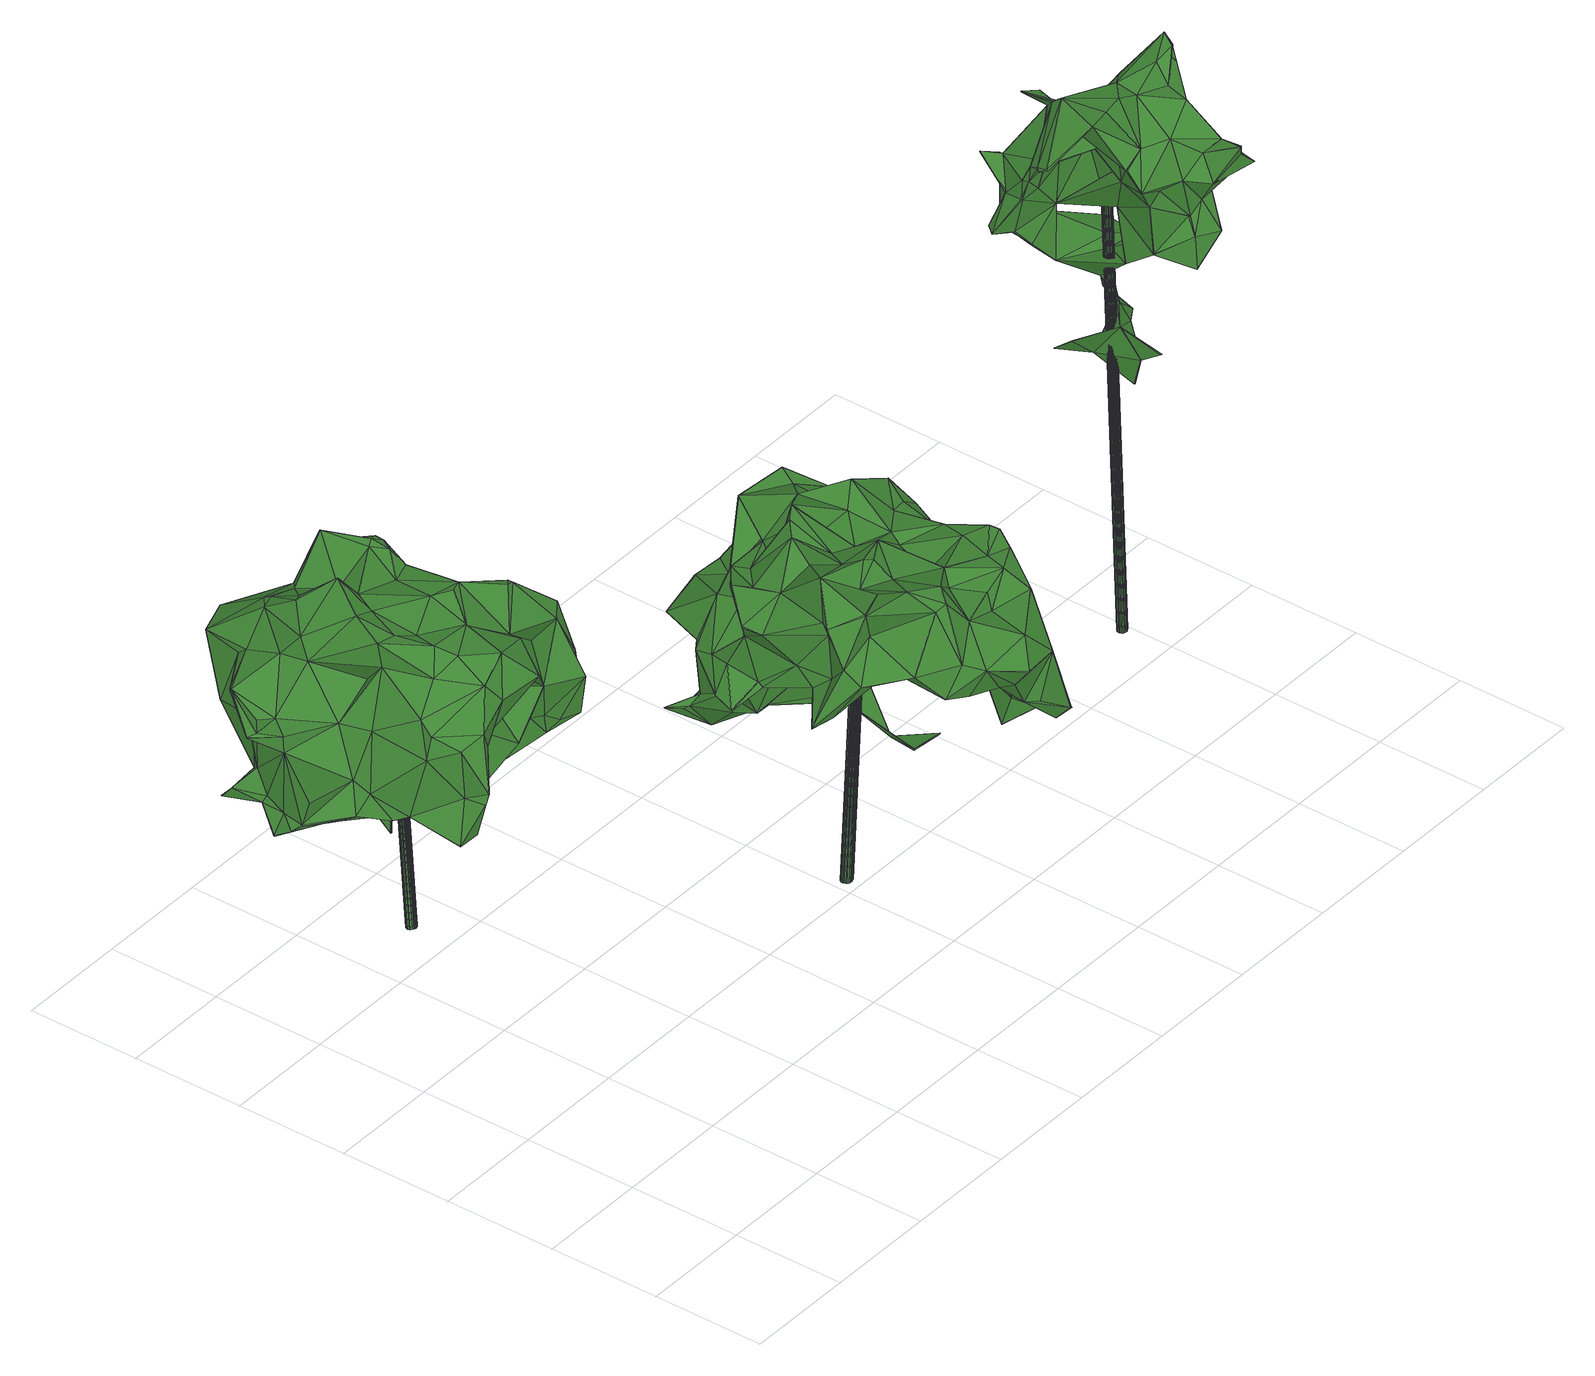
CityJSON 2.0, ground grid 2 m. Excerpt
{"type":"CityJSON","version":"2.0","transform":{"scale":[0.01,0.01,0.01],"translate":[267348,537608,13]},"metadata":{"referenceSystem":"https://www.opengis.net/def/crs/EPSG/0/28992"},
"CityObjects":{
"tree1":{"type":"SolitaryVegetationObject","attributes":{"gtid":476,"crown_width_m":5.31,"crown_median_z":17.31,"crown_r50_m":0.257,"crown_porosity":0.915,"trunk_H_m":4.28,"trunk_DBH_m":0.174,"trunk_radius_m":0.0868,"trunk_base_height_m":13.03,"original_gtid":"540"},"geometry":[{"type":"Solid","lod":"3","boundaries":[[[[0,1,2]],[[3,4,5]],[[6,7,8]],[[9,10,11]],[[12,13,14]],[[15,16,17]],[[18,19,20]],[[21,16,22]],[[23,24,25]],[[26,27,28]],[[29,30,31]],[[32,33,34]],[[5,35,3]],[[36,37,38]],[[17,16,21]],[[39,40,11]],[[39,41,42]],[[43,26,44]],[[45,46,47]],[[48,49,50]],[[8,51,40]],[[21,52,17]],[[53,54,55]],[[56,57,58]],[[59,60,61]],[[59,62,60]],[[63,64,65]],[[66,67,68]],[[1,69,70]],[[1,70,71]],[[72,65,73]],[[38,74,36]],[[75,76,23]],[[77,78,79]],[[80,57,81]],[[82,83,84]],[[85,24,86]],[[85,86,87]],[[12,88,89]],[[90,91,92]],[[93,3,94]],[[95,61,60]],[[96,97,98]],[[33,99,100]],[[101,102,103]],[[104,105,106]],[[104,106,107]],[[108,59,109]],[[4,93,29]],[[4,3,93]],[[29,31,4]],[[107,110,111]],[[107,77,110]],[[111,112,113]],[[67,66,6]],[[87,15,17]],[[114,18,115]],[[116,67,6]],[[117,118,112]],[[107,106,77]],[[119,115,120]],[[121,52,21]],[[14,52,121]],[[43,39,42]],[[71,70,69]],[[112,118,122]],[[123,37,124]],[[123,124,125]],[[11,40,9]],[[126,127,128]],[[81,56,129]],[[81,57,56]],[[129,56,130]],[[131,130,56]],[[12,132,13]],[[62,74,133]],[[38,133,74]],[[39,11,41]],[[19,114,20]],[[134,99,135]],[[136,137,138]],[[139,1,71]],[[140,141,142]],[[103,143,101]],[[135,144,23]],[[145,146,75]],[[80,147,57]],[[148,149,150]],[[89,104,151]],[[50,49,143]],[[101,143,49]],[[7,6,66]],[[68,138,137]],[[17,152,87]],[[96,54,153]],[[23,144,24]],[[154,151,113]],[[68,155,156]],[[67,155,68]],[[157,46,158]],[[74,159,94]],[[160,161,147]],[[26,43,27]],[[162,56,58]],[[162,131,56]],[[163,164,165]],[[164,163,44]],[[125,166,167]],[[131,9,130]],[[96,98,158]],[[90,92,168]],[[150,169,170]],[[150,170,148]],[[6,8,116]],[[171,131,162]],[[107,111,113]],[[27,43,42]],[[116,40,39]],[[111,58,117]],[[119,141,172]],[[140,172,141]],[[173,48,50]],[[84,83,174]],[[88,142,141]],[[89,88,104]],[[175,176,177]],[[178,98,97]],[[179,98,178]],[[41,27,42]],[[180,181,143]],[[106,182,120]],[[111,117,112]],[[104,141,105]],[[183,87,184]],[[87,183,161]],[[41,10,185]],[[11,10,41]],[[147,183,57]],[[135,146,145]],[[156,30,186]],[[187,186,30]],[[188,18,20]],[[189,140,142]],[[173,190,48]],[[66,191,7]],[[29,25,187]],[[158,98,192]],[[193,85,87]],[[187,30,29]],[[86,16,15]],[[79,194,28]],[[195,170,84]],[[58,196,162]],[[37,133,38]],[[123,133,37]],[[124,5,166]],[[40,116,8]],[[167,166,90]],[[50,143,173]],[[109,114,115]],[[110,58,111]],[[147,80,160]],[[128,143,103]],[[197,189,142]],[[52,122,17]],[[59,198,190]],[[184,152,58]],[[145,199,134]],[[48,55,46]],[[118,117,152]],[[156,138,68]],[[186,138,156]],[[32,135,99]],[[135,76,146]],[[161,183,147]],[[181,20,200]],[[29,93,201]],[[54,202,47]],[[53,167,54]],[[36,74,94]],[[187,203,186]],[[134,100,99]],[[204,69,0]],[[104,88,141]],[[188,120,115]],[[205,128,127]],[[185,10,9]],[[160,191,206]],[[66,206,191]],[[26,157,207]],[[92,204,168]],[[143,181,173]],[[200,173,181]],[[194,128,28]],[[126,128,194]],[[113,112,154]],[[162,208,171]],[[73,208,162]],[[32,99,33]],[[86,144,135]],[[191,51,7]],[[134,135,145]],[[209,197,210]],[[210,100,209]],[[211,61,95]],[[192,157,158]],[[176,174,83]],[[175,177,212]],[[36,35,37]],[[120,188,181]],[[125,53,211]],[[66,137,206]],[[68,137,66]],[[213,192,214]],[[96,153,97]],[[183,58,57]],[[183,184,58]],[[25,201,23]],[[29,201,25]],[[195,215,170]],[[151,104,113]],[[113,104,107]],[[54,167,216]],[[94,159,93]],[[93,159,201]],[[200,20,114]],[[122,118,17]],[[134,209,100]],[[217,218,219]],[[155,220,156]],[[119,120,221]],[[120,182,221]],[[87,86,15]],[[192,98,214]],[[55,211,53]],[[72,63,65]],[[31,91,5]],[[31,5,4]],[[141,119,105]],[[222,60,62]],[[176,215,195]],[[129,80,81]],[[94,35,36]],[[129,223,80]],[[160,80,223]],[[129,130,223]],[[26,214,164]],[[26,164,44]],[[213,214,207]],[[37,35,124]],[[188,20,181]],[[223,191,160]],[[86,224,22]],[[135,22,224]],[[188,115,18]],[[94,3,35]],[[126,225,127]],[[200,114,109]],[[139,226,1]],[[120,78,106]],[[157,192,207]],[[213,207,192]],[[222,62,211]],[[128,102,28]],[[162,196,110]],[[58,110,196]],[[135,32,22]],[[90,166,91]],[[191,223,51]],[[214,26,207]],[[124,166,125]],[[110,219,162]],[[166,5,91]],[[87,152,184]],[[197,209,189]],[[227,13,228]],[[229,2,226]],[[219,218,72]],[[117,58,152]],[[135,224,86]],[[106,78,77]],[[212,79,64]],[[79,212,230]],[[79,230,77]],[[95,60,222]],[[44,163,2]],[[124,35,5]],[[231,63,218]],[[231,175,63]],[[41,185,64]],[[41,64,27]],[[185,65,64]],[[14,232,12]],[[171,233,131]],[[121,234,232]],[[167,90,235]],[[90,236,235]],[[28,27,64]],[[158,202,96]],[[45,202,158]],[[135,23,76]],[[178,235,168]],[[168,235,236]],[[106,105,182]],[[79,28,64]],[[120,181,180]],[[79,78,120]],[[237,32,234]],[[21,22,121]],[[237,234,121]],[[180,205,194]],[[180,194,120]],[[109,115,119]],[[175,218,217]],[[137,238,206]],[[63,239,212]],[[231,218,175]],[[108,109,172]],[[108,172,209]],[[12,142,88]],[[119,172,109]],[[211,240,61]],[[95,222,211]],[[211,62,133]],[[63,212,64]],[[204,71,69]],[[2,229,44]],[[39,43,229]],[[44,229,43]],[[148,170,215]],[[72,218,63]],[[238,136,203]],[[229,226,39]],[[39,226,116]],[[161,238,87]],[[187,25,203]],[[25,85,203]],[[206,238,161]],[[87,238,193]],[[205,127,225]],[[114,19,18]],[[165,164,168]],[[134,199,209]],[[241,199,145]],[[164,214,179]],[[214,98,179]],[[77,217,219]],[[77,219,110]],[[118,152,17]],[[160,206,161]],[[72,73,219]],[[169,150,149]],[[136,186,203]],[[226,2,1]],[[148,176,175]],[[230,217,77]],[[205,126,194]],[[120,194,79]],[[205,225,126]],[[55,242,240]],[[34,234,32]],[[232,34,210]],[[210,197,232]],[[121,232,14]],[[34,232,234]],[[33,100,34]],[[34,100,210]],[[243,220,155]],[[92,220,243]],[[92,243,155]],[[92,91,220]],[[91,31,220]],[[30,156,220]],[[30,220,31]],[[148,217,149]],[[86,22,16]],[[24,144,86]],[[54,96,202]],[[125,211,123]],[[133,123,211]],[[92,155,71]],[[92,71,204]],[[172,189,209]],[[172,140,189]],[[223,130,51]],[[102,101,49]],[[197,142,232]],[[12,232,142]],[[75,159,74]],[[75,74,145]],[[230,244,82]],[[75,23,201]],[[136,138,186]],[[9,40,51]],[[148,175,217]],[[158,46,45]],[[9,233,185]],[[131,233,9]],[[108,199,241]],[[209,199,108]],[[169,82,84]],[[176,195,174]],[[74,241,145]],[[74,62,241]],[[22,237,121]],[[84,170,169]],[[245,149,217]],[[169,149,245]],[[169,245,217]],[[9,51,130]],[[7,51,8]],[[240,211,55]],[[143,128,180]],[[180,128,205]],[[82,244,83]],[[200,190,173]],[[190,200,109]],[[175,212,239]],[[175,239,63]],[[139,116,226]],[[139,71,155]],[[139,67,116]],[[139,155,67]],[[176,148,215]],[[0,69,1]],[[136,238,137]],[[238,203,193]],[[85,193,203]],[[25,24,85]],[[230,82,246]],[[230,246,217]],[[217,246,169]],[[82,169,246]],[[22,32,237]],[[171,185,233]],[[227,112,122]],[[195,84,174]],[[162,219,73]],[[75,201,159]],[[178,168,179]],[[179,168,164]],[[13,132,154]],[[54,216,153]],[[153,178,97]],[[165,168,247]],[[119,221,248]],[[221,182,248]],[[0,247,204]],[[168,204,247]],[[163,165,247]],[[105,248,182]],[[119,248,105]],[[0,2,247]],[[2,163,247]],[[53,125,167]],[[90,168,236]],[[235,153,216]],[[235,216,167]],[[48,242,55]],[[102,46,157]],[[26,102,157]],[[28,102,26]],[[103,102,128]],[[59,190,109]],[[153,235,178]],[[146,76,75]],[[73,65,208]],[[14,227,52]],[[122,52,227]],[[13,227,14]],[[55,47,46]],[[212,177,230]],[[244,230,177]],[[83,244,177]],[[83,177,176]],[[108,241,59]],[[62,59,241]],[[185,208,65]],[[185,171,208]],[[198,242,190]],[[48,190,242]],[[61,240,242]],[[59,242,198]],[[61,242,59]],[[55,54,47]],[[89,132,12]],[[154,132,89]],[[154,89,151]],[[48,46,49]],[[102,49,46]],[[227,228,112]],[[13,154,228]],[[112,228,154]],[[47,202,45]],[[249,250,251]],[[249,251,252]],[[252,251,253]],[[252,253,254]],[[251,250,255]],[[251,255,253]],[[253,255,256]],[[253,256,254]],[[255,250,257]],[[255,257,256]],[[256,257,258]],[[256,258,254]],[[257,250,259]],[[257,259,258]],[[258,259,260]],[[258,260,254]],[[259,250,261]],[[259,261,260]],[[260,261,262]],[[260,262,254]],[[261,250,263]],[[261,263,262]],[[262,263,264]],[[262,264,254]],[[263,250,265]],[[263,265,264]],[[264,265,266]],[[264,266,254]],[[265,250,267]],[[265,267,266]],[[266,267,268]],[[266,268,254]],[[267,250,269]],[[267,269,268]],[[268,269,270]],[[268,270,254]],[[269,250,271]],[[269,271,270]],[[270,271,272]],[[270,272,254]],[[271,250,273]],[[271,273,272]],[[272,273,274]],[[272,274,254]],[[273,250,275]],[[273,275,274]],[[274,275,276]],[[274,276,254]],[[275,250,277]],[[275,277,276]],[[276,277,278]],[[276,278,254]],[[277,250,279]],[[277,279,278]],[[278,279,280]],[[278,280,254]],[[279,250,281]],[[279,281,280]],[[280,281,282]],[[280,282,254]],[[281,250,283]],[[281,283,282]],[[282,283,284]],[[282,284,254]],[[283,250,285]],[[283,285,284]],[[284,285,286]],[[284,286,254]],[[285,250,287]],[[285,287,286]],[[286,287,288]],[[286,288,254]],[[287,250,289]],[[287,289,288]],[[288,289,290]],[[288,290,254]],[[289,250,291]],[[289,291,290]],[[290,291,292]],[[290,292,254]],[[291,250,293]],[[291,293,292]],[[292,293,294]],[[292,294,254]],[[293,250,295]],[[293,295,294]],[[294,295,296]],[[294,296,254]],[[295,250,297]],[[295,297,296]],[[296,297,298]],[[296,298,254]],[[297,250,249]],[[297,249,298]],[[298,249,252]],[[298,252,254]]]]}]},
"tree2":{"type":"SolitaryVegetationObject","attributes":{"gtid":479,"crown_width_m":5.28,"crown_median_z":17.95,"crown_r50_m":0.26,"crown_porosity":0.909,"trunk_H_m":4.93,"trunk_DBH_m":0.191,"trunk_radius_m":0.0953,"trunk_base_height_m":13.02,"original_gtid":"543"},"geometry":[{"type":"Solid","lod":"3","boundaries":[[[[299,300,301]],[[302,303,304]],[[305,306,307]],[[308,309,310]],[[311,312,313]],[[314,315,316]],[[317,318,319]],[[320,321,322]],[[313,323,324]],[[312,323,313]],[[325,326,327]],[[326,328,327]],[[329,330,331]],[[332,333,314]],[[334,335,336]],[[337,338,339]],[[340,341,342]],[[306,343,324]],[[344,345,346]],[[299,346,345]],[[339,338,347]],[[348,335,349]],[[350,343,306]],[[351,352,353]],[[354,355,356]],[[357,327,358]],[[359,360,361]],[[362,360,359]],[[363,364,357]],[[365,357,358]],[[365,358,366]],[[346,367,368]],[[369,307,370]],[[371,302,304]],[[354,372,355]],[[373,344,374]],[[375,376,377]],[[333,306,305]],[[332,378,379]],[[380,381,333]],[[374,382,373]],[[313,383,343]],[[343,350,313]],[[384,385,386]],[[387,334,353]],[[388,389,390]],[[301,391,392]],[[393,394,395]],[[396,393,395]],[[397,398,371]],[[399,321,400]],[[364,315,401]],[[402,403,404]],[[340,403,402]],[[320,322,385]],[[405,406,389]],[[407,408,409]],[[410,411,412]],[[355,413,309]],[[410,412,414]],[[324,323,415]],[[416,386,417]],[[404,418,417]],[[419,387,420]],[[421,422,388]],[[358,327,328]],[[369,370,423]],[[413,424,390]],[[425,426,410]],[[388,390,427]],[[419,334,387]],[[366,428,365]],[[429,430,431]],[[432,374,368]],[[433,434,435]],[[436,434,433]],[[301,300,391]],[[315,364,363]],[[437,356,438]],[[439,440,441]],[[384,442,432]],[[386,442,384]],[[443,444,439]],[[445,444,322]],[[387,446,393]],[[447,448,346]],[[427,449,450]],[[347,338,451]],[[338,337,452]],[[338,452,451]],[[453,454,396]],[[455,419,420]],[[456,457,429]],[[316,315,363]],[[380,401,381]],[[458,459,362]],[[404,417,340]],[[340,402,404]],[[460,300,461]],[[462,461,300]],[[302,371,463]],[[429,457,398]],[[429,398,430]],[[329,464,330]],[[410,465,411]],[[307,466,370]],[[467,468,409]],[[469,355,375]],[[436,433,464]],[[415,470,306]],[[453,471,406]],[[302,472,303]],[[318,302,463]],[[317,302,318]],[[325,327,364]],[[420,387,393]],[[469,473,372]],[[340,443,474]],[[439,474,443]],[[357,475,363]],[[369,415,476]],[[407,409,428]],[[368,374,344]],[[341,440,477]],[[474,341,340]],[[407,478,408]],[[407,479,478]],[[480,441,474]],[[341,441,440]],[[481,437,438]],[[301,482,299]],[[392,482,301]],[[355,456,356]],[[387,353,446]],[[433,482,392]],[[468,483,484]],[[467,483,468]],[[374,432,382]],[[425,379,378]],[[425,378,475]],[[485,319,318]],[[419,335,334]],[[486,459,458]],[[342,477,481]],[[487,481,477]],[[482,434,346]],[[353,488,351]],[[489,488,353]],[[490,431,430]],[[429,491,456]],[[389,413,390]],[[478,448,447]],[[313,324,383]],[[487,390,481]],[[329,492,464]],[[407,428,366]],[[407,366,400]],[[397,371,304]],[[482,433,435]],[[319,462,317]],[[438,493,481]],[[388,405,389]],[[494,428,495]],[[409,495,428]],[[409,494,495]],[[343,383,324]],[[496,497,450]],[[363,475,378]],[[498,499,500]],[[455,454,406]],[[354,356,437]],[[364,401,487]],[[457,371,398]],[[501,388,427]],[[380,333,305]],[[305,496,380]],[[389,406,471]],[[496,502,497]],[[439,326,440]],[[477,440,326]],[[394,352,331]],[[308,456,355]],[[308,463,456]],[[456,463,457]],[[322,386,385]],[[373,382,503]],[[504,503,382]],[[431,505,429]],[[384,479,385]],[[369,476,307]],[[506,307,476]],[[499,484,507]],[[330,464,433]],[[379,425,410]],[[506,508,307]],[[491,429,505]],[[404,505,418]],[[410,509,365]],[[382,490,430]],[[477,342,341]],[[441,341,474]],[[322,399,445]],[[390,502,427]],[[510,302,317]],[[479,321,320]],[[501,497,502]],[[308,485,318]],[[393,446,394]],[[306,511,350]],[[406,348,349]],[[406,349,455]],[[331,500,499]],[[326,325,477]],[[512,422,421]],[[512,421,401]],[[401,315,381]],[[513,488,339]],[[489,337,488]],[[489,336,337]],[[407,321,479]],[[479,320,385]],[[512,514,515]],[[516,517,512]],[[380,517,516]],[[451,518,519]],[[332,519,518]],[[389,471,310]],[[314,378,332]],[[316,378,314]],[[316,363,378]],[[405,520,406]],[[348,406,520]],[[348,520,405]],[[344,503,345]],[[373,503,344]],[[403,340,493]],[[417,443,340]],[[457,463,371]],[[312,521,522]],[[344,346,368]],[[523,524,473]],[[525,376,473]],[[469,525,473]],[[333,381,314]],[[315,314,381]],[[379,526,347]],[[322,417,386]],[[476,415,449]],[[476,449,527]],[[350,451,313]],[[357,364,327]],[[411,465,484]],[[504,382,430]],[[337,336,452]],[[396,319,453]],[[384,367,479]],[[432,367,384]],[[342,493,340]],[[431,416,418]],[[526,414,528]],[[350,529,451]],[[331,330,433]],[[339,488,337]],[[390,487,501]],[[518,451,529]],[[518,529,332]],[[433,530,394]],[[351,531,498]],[[532,498,531]],[[391,300,460]],[[410,526,379]],[[414,526,410]],[[523,376,375]],[[445,328,326]],[[453,310,471]],[[447,434,436]],[[502,496,305]],[[427,502,506]],[[525,377,376]],[[427,506,527]],[[424,354,437]],[[424,481,390]],[[473,376,523]],[[447,464,492]],[[533,503,397]],[[533,345,503]],[[469,375,377]],[[469,377,525]],[[331,433,394]],[[331,499,329]],[[405,388,422]],[[492,329,499]],[[464,447,436]],[[312,522,323]],[[417,418,416]],[[442,534,490]],[[490,534,431]],[[386,416,534]],[[522,450,323]],[[415,323,450]],[[415,306,324]],[[386,534,442]],[[445,399,366]],[[358,328,445]],[[358,445,366]],[[535,502,305]],[[403,493,438]],[[319,485,453]],[[310,453,485]],[[468,465,409]],[[489,334,336]],[[489,353,334]],[[506,502,508]],[[506,476,527]],[[299,345,533]],[[401,501,487]],[[533,462,299]],[[502,390,501]],[[423,370,466]],[[393,396,454]],[[393,454,455]],[[411,498,412]],[[423,536,369]],[[423,466,536]],[[421,388,401]],[[388,501,401]],[[364,487,325]],[[346,299,482]],[[515,537,512]],[[480,439,441]],[[445,326,439]],[[453,406,454]],[[432,368,367]],[[346,448,367]],[[420,393,455]],[[313,451,452]],[[494,365,428]],[[494,410,365]],[[413,355,424]],[[469,424,355]],[[399,400,366]],[[438,356,456]],[[439,480,474]],[[445,439,444]],[[392,391,530]],[[392,530,433]],[[460,530,391]],[[395,530,460]],[[478,367,448]],[[468,484,465]],[[409,465,494]],[[410,494,465]],[[504,538,503]],[[503,538,397]],[[481,493,342]],[[396,461,319]],[[415,450,449]],[[311,521,312]],[[395,461,396]],[[407,400,321]],[[322,321,399]],[[415,369,536]],[[539,359,540]],[[535,307,508]],[[535,305,307]],[[501,427,497]],[[450,422,514]],[[515,514,422]],[[528,414,412]],[[410,426,509]],[[394,530,395]],[[526,528,339]],[[455,349,335]],[[450,497,427]],[[535,508,502]],[[361,360,459]],[[403,505,404]],[[510,472,302]],[[303,472,541]],[[510,541,472]],[[346,434,447]],[[533,541,510]],[[533,510,462]],[[510,317,462]],[[365,509,357]],[[475,357,509]],[[418,505,431]],[[304,303,542]],[[543,304,542]],[[541,542,303]],[[352,351,500]],[[352,500,331]],[[416,431,534]],[[498,500,351]],[[299,462,300]],[[412,498,528]],[[413,389,309]],[[382,432,490]],[[544,486,458]],[[544,458,362]],[[311,452,336]],[[313,452,311]],[[322,444,417]],[[417,444,443]],[[543,397,304]],[[543,533,397]],[[533,542,541]],[[543,542,533]],[[432,442,490]],[[415,536,470]],[[483,478,447]],[[483,467,478]],[[437,481,545]],[[437,545,424]],[[488,532,531]],[[488,531,351]],[[491,505,438]],[[403,438,505]],[[347,451,519]],[[347,519,379]],[[379,519,332]],[[332,511,333]],[[424,545,481]],[[348,405,521]],[[438,456,491]],[[380,512,401]],[[380,516,512]],[[348,546,335]],[[308,310,485]],[[318,463,308]],[[467,408,478]],[[409,408,467]],[[514,512,517]],[[514,517,450]],[[405,422,522]],[[450,522,422]],[[459,539,361]],[[475,426,425]],[[509,426,475]],[[544,459,486]],[[347,526,339]],[[487,547,325]],[[477,325,547]],[[477,547,487]],[[460,461,395]],[[527,449,427]],[[348,311,546]],[[544,539,459]],[[319,461,462]],[[336,546,311]],[[335,546,336]],[[499,507,492]],[[483,507,484]],[[447,507,483]],[[492,507,447]],[[515,422,537]],[[512,537,422]],[[348,521,311]],[[544,362,539]],[[499,498,548]],[[513,532,488]],[[405,522,521]],[[482,435,434]],[[359,539,362]],[[539,540,361]],[[459,360,362]],[[359,361,540]],[[455,335,419]],[[504,549,538]],[[538,549,397]],[[430,549,504]],[[529,350,511]],[[496,450,517]],[[496,517,380]],[[333,511,306]],[[529,511,332]],[[398,549,430]],[[398,397,549]],[[478,550,367]],[[411,548,498]],[[484,548,411]],[[479,550,478]],[[479,367,550]],[[307,306,466]],[[352,394,446]],[[352,446,353]],[[306,536,466]],[[470,536,306]],[[499,548,484]],[[339,532,513]],[[528,532,339]],[[498,532,528]],[[310,309,389]],[[355,309,308]],[[469,372,424]],[[354,424,372]],[[372,524,355]],[[355,524,375]],[[523,375,524]],[[372,473,524]],[[551,552,553]],[[551,553,554]],[[554,553,555]],[[554,555,556]],[[553,552,557]],[[553,557,555]],[[555,557,558]],[[555,558,556]],[[557,552,559]],[[557,559,558]],[[558,559,560]],[[558,560,556]],[[559,552,561]],[[559,561,560]],[[560,561,562]],[[560,562,556]],[[561,552,563]],[[561,563,562]],[[562,563,564]],[[562,564,556]],[[563,552,565]],[[563,565,564]],[[564,565,566]],[[564,566,556]],[[565,552,567]],[[565,567,566]],[[566,567,568]],[[566,568,556]],[[567,552,569]],[[567,569,568]],[[568,569,570]],[[568,570,556]],[[569,552,571]],[[569,571,570]],[[570,571,572]],[[570,572,556]],[[571,552,573]],[[571,573,572]],[[572,573,574]],[[572,574,556]],[[573,552,575]],[[573,575,574]],[[574,575,576]],[[574,576,556]],[[575,552,577]],[[575,577,576]],[[576,577,578]],[[576,578,556]],[[577,552,579]],[[577,579,578]],[[578,579,580]],[[578,580,556]],[[579,552,581]],[[579,581,580]],[[580,581,582]],[[580,582,556]],[[581,552,583]],[[581,583,582]],[[582,583,584]],[[582,584,556]],[[583,552,585]],[[583,585,584]],[[584,585,586]],[[584,586,556]],[[585,552,587]],[[585,587,586]],[[586,587,588]],[[586,588,556]],[[587,552,589]],[[587,589,588]],[[588,589,590]],[[588,590,556]],[[589,552,591]],[[589,591,590]],[[590,591,592]],[[590,592,556]],[[591,552,593]],[[591,593,592]],[[592,593,594]],[[592,594,556]],[[593,552,595]],[[593,595,594]],[[594,595,596]],[[594,596,556]],[[595,552,597]],[[595,597,596]],[[596,597,598]],[[596,598,556]],[[597,552,599]],[[597,599,598]],[[598,599,600]],[[598,600,556]],[[599,552,551]],[[599,551,600]],[[600,551,554]],[[600,554,556]]]]}]},
"tree3":{"type":"SolitaryVegetationObject","attributes":{"gtid":353,"crown_width_m":3.19,"crown_median_z":21.66,"crown_r50_m":0.262,"crown_porosity":0.935,"trunk_H_m":8.51,"trunk_DBH_m":0.16,"trunk_radius_m":0.0802,"trunk_base_height_m":13.15,"original_gtid":"394"},"geometry":[{"type":"Solid","lod":"3","boundaries":[[[[601,602,603]],[[601,604,602]],[[605,606,607]],[[608,609,604]],[[610,611,612]],[[613,614,615]],[[616,617,608]],[[613,618,619]],[[620,621,622]],[[620,622,606]],[[623,624,625]],[[626,627,628]],[[629,619,618]],[[630,631,632]],[[633,634,635]],[[633,635,636]],[[633,636,634]],[[637,638,639]],[[640,639,638]],[[641,642,643]],[[626,628,644]],[[645,646,647]],[[645,648,646]],[[649,650,615]],[[651,652,626]],[[653,654,655]],[[656,606,657]],[[656,620,606]],[[658,659,660]],[[658,660,661]],[[651,662,652]],[[647,663,664]],[[623,665,666]],[[623,667,665]],[[668,669,670]],[[665,671,666]],[[672,671,618]],[[614,649,615]],[[644,673,674]],[[675,676,677]],[[626,652,627]],[[638,678,679]],[[623,680,624]],[[681,655,638]],[[682,643,610]],[[683,650,684]],[[602,604,609]],[[657,685,615]],[[613,615,685]],[[627,686,628]],[[687,672,618]],[[688,672,687]],[[627,652,686]],[[689,686,652]],[[690,659,658]],[[651,691,662]],[[673,692,674]],[[693,694,695]],[[696,611,697]],[[698,602,617]],[[698,617,659]],[[655,654,699]],[[644,674,700]],[[666,688,701]],[[702,645,682]],[[702,682,703]],[[704,612,705]],[[706,707,708]],[[702,707,706]],[[709,710,684]],[[613,687,618]],[[605,687,606]],[[643,604,711]],[[681,712,713]],[[668,714,715]],[[713,716,717]],[[646,648,718]],[[667,719,720]],[[721,622,722]],[[621,722,622]],[[637,723,711]],[[637,711,601]],[[603,602,698]],[[702,706,724]],[[725,726,691]],[[695,727,728]],[[695,729,727]],[[730,731,637]],[[711,604,601]],[[732,663,647]],[[612,611,696]],[[629,671,733]],[[665,733,671]],[[734,689,652]],[[726,711,735]],[[628,686,673]],[[719,695,720]],[[708,736,706]],[[643,726,725]],[[662,691,735]],[[737,615,650]],[[738,739,651]],[[738,651,644]],[[670,710,714]],[[637,740,730]],[[637,639,740]],[[641,741,634]],[[742,743,705]],[[703,705,743]],[[744,670,669]],[[714,709,745]],[[714,745,653]],[[687,605,688]],[[607,721,736]],[[691,726,735]],[[629,618,671]],[[682,610,703]],[[607,606,721]],[[643,746,604]],[[736,721,706]],[[697,747,696]],[[748,692,673]],[[661,663,749]],[[640,638,604]],[[661,750,751]],[[749,663,752]],[[607,736,605]],[[696,753,612]],[[738,731,739]],[[707,701,736]],[[702,724,718]],[[646,718,724]],[[649,614,728]],[[649,728,727]],[[754,658,755]],[[756,698,690]],[[756,603,698]],[[644,651,626]],[[662,757,673]],[[748,673,757]],[[662,673,686]],[[696,747,758]],[[702,703,707]],[[663,732,752]],[[746,759,760]],[[736,708,707]],[[624,761,625]],[[680,761,624]],[[603,681,638]],[[603,638,601]],[[636,635,762]],[[760,762,635]],[[734,662,689]],[[699,678,655]],[[689,662,686]],[[734,652,662]],[[653,655,714]],[[763,756,754]],[[604,645,608]],[[628,673,644]],[[764,761,680]],[[765,758,766]],[[645,604,699]],[[696,758,753]],[[765,753,758]],[[606,685,657]],[[718,648,767]],[[725,730,768]],[[739,691,651]],[[664,645,647]],[[637,601,638]],[[769,728,733]],[[733,665,667]],[[616,659,617]],[[690,698,659]],[[715,716,754]],[[747,697,634]],[[602,609,617]],[[757,770,748]],[[771,636,762]],[[772,753,765]],[[737,683,744]],[[737,744,657]],[[751,773,658]],[[707,743,742]],[[669,774,744]],[[623,775,693]],[[625,775,623]],[[727,776,653]],[[772,625,761]],[[772,761,764]],[[606,622,721]],[[657,615,737]],[[639,675,677]],[[681,717,655]],[[658,773,755]],[[777,778,771]],[[693,771,778]],[[751,658,661]],[[763,754,716]],[[721,722,779]],[[721,779,706]],[[751,754,773]],[[754,755,773]],[[780,699,604]],[[748,770,692]],[[674,692,770]],[[647,646,732]],[[667,720,769]],[[638,655,678]],[[733,667,769]],[[777,631,776]],[[749,656,750]],[[713,717,681]],[[661,749,750]],[[613,685,687]],[[606,687,685]],[[742,705,753]],[[772,742,753]],[[623,719,667]],[[693,719,623]],[[641,643,741]],[[770,662,674]],[[767,648,645]],[[770,757,662]],[[771,766,758]],[[771,758,747]],[[660,663,661]],[[660,664,663]],[[693,781,719]],[[735,700,674]],[[754,756,658]],[[658,756,690]],[[666,671,782]],[[746,640,604]],[[681,603,712]],[[707,742,701]],[[715,754,751]],[[737,650,683]],[[722,752,732]],[[701,688,736]],[[605,736,688]],[[610,643,642]],[[610,642,611]],[[657,744,656]],[[714,710,709]],[[695,769,720]],[[693,775,765]],[[625,765,775]],[[740,677,676]],[[749,752,620]],[[621,620,752]],[[639,677,740]],[[732,779,722]],[[762,632,771]],[[630,632,762]],[[783,623,701]],[[623,666,701]],[[766,771,693]],[[669,750,774]],[[655,717,714]],[[732,724,779]],[[740,784,730]],[[639,784,675]],[[639,640,784]],[[771,747,636]],[[779,724,706]],[[625,772,765]],[[749,620,656]],[[732,646,724]],[[753,705,612]],[[735,723,700]],[[768,784,640]],[[768,730,784]],[[676,784,740]],[[675,784,676]],[[766,693,765]],[[688,782,672]],[[666,782,688]],[[693,778,694]],[[777,694,778]],[[729,776,727]],[[630,762,653]],[[604,679,780]],[[691,731,725]],[[680,785,764]],[[656,774,750]],[[723,735,711]],[[786,767,645]],[[702,786,645]],[[702,718,786]],[[695,728,769]],[[756,780,679]],[[763,699,780]],[[763,679,699]],[[756,763,780]],[[668,670,714]],[[744,710,670]],[[760,635,741]],[[634,741,635]],[[714,717,715]],[[604,638,679]],[[760,741,768]],[[747,634,636]],[[653,776,630]],[[729,777,776]],[[643,759,746]],[[682,759,643]],[[725,741,643]],[[768,741,725]],[[611,642,697]],[[634,697,642]],[[669,751,750]],[[703,743,707]],[[711,726,643]],[[668,715,669]],[[715,751,669]],[[608,617,609]],[[783,701,742]],[[645,699,682]],[[653,787,727]],[[745,787,653]],[[745,709,787]],[[725,731,730]],[[629,788,619]],[[637,731,723]],[[738,723,731]],[[679,678,699]],[[746,760,640]],[[640,760,768]],[[760,759,682]],[[603,756,679]],[[727,787,649]],[[709,649,787]],[[613,788,614]],[[760,654,762]],[[682,654,760]],[[632,631,771]],[[771,631,777]],[[631,630,776]],[[613,619,788]],[[699,654,682]],[[762,654,653]],[[772,783,742]],[[764,783,772]],[[623,785,680]],[[783,785,623]],[[764,785,783]],[[709,650,649]],[[684,650,709]],[[684,710,683]],[[744,683,710]],[[634,642,641]],[[691,739,731]],[[704,705,703]],[[704,789,612]],[[612,789,610]],[[703,789,704]],[[703,610,789]],[[664,659,616]],[[718,767,786]],[[662,735,674]],[[614,788,728]],[[695,694,729]],[[645,664,616]],[[645,616,608]],[[664,660,659]],[[644,700,738]],[[723,738,700]],[[693,695,781]],[[719,781,695]],[[733,788,629]],[[729,694,777]],[[728,788,733]],[[744,774,656]],[[603,679,712]],[[717,716,715]],[[679,763,716]],[[679,716,712]],[[712,716,713]],[[672,782,671]],[[722,621,790]],[[752,722,790]],[[752,790,621]],[[791,792,793]],[[791,793,794]],[[794,793,795]],[[794,795,796]],[[793,792,797]],[[793,797,795]],[[795,797,798]],[[795,798,796]],[[797,792,799]],[[797,799,798]],[[798,799,800]],[[798,800,796]],[[799,792,801]],[[799,801,800]],[[800,801,802]],[[800,802,796]],[[801,792,803]],[[801,803,802]],[[802,803,804]],[[802,804,796]],[[803,792,805]],[[803,805,804]],[[804,805,806]],[[804,806,796]],[[805,792,807]],[[805,807,806]],[[806,807,808]],[[806,808,796]],[[807,792,809]],[[807,809,808]],[[808,809,810]],[[808,810,796]],[[809,792,811]],[[809,811,810]],[[810,811,812]],[[810,812,796]],[[811,792,813]],[[811,813,812]],[[812,813,814]],[[812,814,796]],[[813,792,815]],[[813,815,814]],[[814,815,816]],[[814,816,796]],[[815,792,817]],[[815,817,816]],[[816,817,818]],[[816,818,796]],[[817,792,819]],[[817,819,818]],[[818,819,820]],[[818,820,796]],[[819,792,821]],[[819,821,820]],[[820,821,822]],[[820,822,796]],[[821,792,823]],[[821,823,822]],[[822,823,824]],[[822,824,796]],[[823,792,825]],[[823,825,824]],[[824,825,826]],[[824,826,796]],[[825,792,827]],[[825,827,826]],[[826,827,828]],[[826,828,796]],[[827,792,829]],[[827,829,828]],[[828,829,830]],[[828,830,796]],[[829,792,831]],[[829,831,830]],[[830,831,832]],[[830,832,796]],[[831,792,833]],[[831,833,832]],[[832,833,834]],[[832,834,796]],[[833,792,835]],[[833,835,834]],[[834,835,836]],[[834,836,796]],[[835,792,837]],[[835,837,836]],[[836,837,838]],[[836,838,796]],[[837,792,839]],[[837,839,838]],[[838,839,840]],[[838,840,796]],[[839,792,791]],[[839,791,840]],[[840,791,794]],[[840,794,796]]]]}]}
},
"vertices":[
[19,955,501],[71,1025,531],[70,1027,530],[188,673,502],[164,712,527],[155,714,487],[198,998,638],[227,1015,622],[215,1060,607],[301,1083,572],[215,1062,514],[211,1155,550],[571,851,314],[608,877,379],[624,825,396],[479,808,589],[495,812,583],[497,823,580],[321,910,166],[320,911,165],[320,912,166],[578,790,508],[549,769,502],[381,673,534],[422,740,551],[333,708,590],[109,1010,368],[187,1076,404],[207,1047,369],[274,695,567],[226,756,581],[172,739,543],[534,702,431],[504,727,356],[543,718,351],[195,672,411],[198,634,413],[158,651,351],[201,653,347],[153,1138,545],[211,1071,602],[194,1099,459],[156,1107,431],[144,1103,434],[107,1013,462],[68,922,364],[159,965,339],[90,890,363],[211,940,293],[190,1023,283],[226,970,264],[262,1051,598],[582,816,495],[124,815,364],[83,859,344],[145,869,309],[405,1086,570],[415,998,625],[437,971,527],[299,848,358],[270,820,402],[199,842,300],[265,740,379],[238,1012,471],[243,1033,414],[299,1078,470],[240,951,676],[158,959,610],[207,890,651],[35,948,503],[70,976,496],[88,954,498],[316,1018,541],[350,1055,468],[259,686,393],[304,710,453],[373,727,529],[366,938,423],[284,934,343],[276,967,366],[390,1003,640],[409,1010,631],[325,804,423],[244,809,421],[273,746,451],[352,789,594],[439,774,533],[406,847,619],[533,861,322],[554,921,374],[117,826,421],[149,815,500],[137,870,498],[236,667,510],[206,634,430],[172,821,379],[24,905,334],[23,906,336],[58,956,356],[474,735,377],[485,739,337],[182,1050,255],[190,1024,285],[183,1051,256],[518,923,367],[453,991,313],[402,941,357],[467,938,455],[356,814,352],[327,883,282],[359,967,492],[471,948,470],[532,912,452],[562,954,394],[313,905,216],[315,905,216],[187,1051,607],[485,954,508],[500,895,504],[404,936,288],[360,948,293],[614,784,398],[545,857,488],[150,742,371],[148,742,372],[133,763,364],[300,1080,292],[299,1080,290],[237,1013,276],[391,1043,623],[346,1068,652],[399,1107,558],[587,903,379],[192,689,353],[452,745,381],[454,720,451],[276,827,602],[257,899,627],[238,840,619],[148,992,569],[478,890,348],[479,892,346],[533,844,328],[229,1006,256],[430,739,532],[367,701,402],[365,776,483],[399,974,628],[306,845,546],[423,853,530],[354,778,504],[558,948,384],[470,897,540],[25,874,356],[589,929,394],[155,942,572],[195,840,628],[88,1017,346],[59,956,355],[276,691,454],[377,996,636],[365,935,607],[352,1056,469],[77,999,491],[85,986,392],[70,976,494],[118,794,409],[97,805,375],[67,920,460],[348,797,454],[318,767,536],[337,1086,454],[390,876,334],[239,965,264],[208,805,481],[254,896,513],[234,852,500],[212,906,404],[52,910,360],[63,950,368],[271,959,280],[284,936,244],[419,980,289],[408,950,604],[405,939,578],[299,1080,470],[265,785,608],[277,749,598],[315,907,216],[436,802,368],[247,938,289],[286,985,615],[51,1027,340],[379,836,624],[262,987,305],[208,770,532],[341,1034,561],[476,768,354],[204,871,322],[379,751,388],[282,934,244],[303,683,529],[54,910,358],[351,790,596],[63,919,493],[300,1079,290],[275,939,631],[87,1018,348],[336,1084,453],[416,762,318],[486,740,336],[164,791,361],[242,952,417],[50,1028,341],[51,1009,363],[305,813,557],[42,865,361],[351,914,495],[307,956,553],[357,966,490],[199,835,583],[413,972,264],[242,809,419],[346,1066,653],[519,795,466],[300,1081,291],[147,1055,548],[543,832,435],[562,903,389],[148,1071,535],[300,871,392],[228,968,546],[574,781,388],[333,1061,528],[565,736,380],[42,866,363],[90,890,365],[549,738,407],[354,860,617],[196,918,521],[198,842,298],[275,740,384],[199,843,298],[214,874,535],[271,821,404],[394,825,431],[388,881,423],[20,955,499],[421,978,289],[334,875,3],[325,875,3],[334,877,3],[311,887,431],[310,889,431],[302,887,431],[333,879,3],[310,891,431],[331,881,3],[308,893,431],[330,882,3],[307,894,431],[328,883,3],[304,895,431],[325,884,3],[302,896,431],[323,883,3],[300,895,430],[321,883,2],[298,895,430],[319,881,2],[296,893,430],[318,880,2],[295,892,430],[317,878,2],[294,890,430],[316,875,2],[293,887,430],[317,873,3],[294,885,430],[317,871,3],[294,883,430],[319,869,3],[296,881,431],[321,868,3],[297,880,431],[323,867,3],[300,879,431],[325,866,3],[302,878,431],[327,867,3],[304,879,431],[329,867,3],[306,879,431],[331,869,4],[308,881,431],[332,870,4],[309,882,431],[333,873,4],[310,884,431],
[650,580,468],[604,505,443],[603,506,444],[708,594,287],[655,642,327],[709,596,288],[959,197,470],[944,121,502],[943,147,387],[799,441,344],[835,402,362],[799,438,361],[747,174,500],[782,156,494],[789,128,551],[1007,251,602],[1024,291,598],[1024,284,612],[682,533,353],[732,504,350],[693,495,362],[956,650,604],[944,619,594],[1007,574,563],[833,137,490],[848,118,495],[1010,399,575],[1059,472,556],[1010,399,577],[1020,466,585],[601,452,599],[600,452,597],[612,422,589],[949,219,612],[978,188,569],[647,259,543],[675,260,529],[705,201,554],[767,209,638],[788,205,644],[735,240,681],[1020,514,454],[1069,514,469],[1011,465,425],[849,91,532],[704,678,466],[702,618,441],[717,590,531],[804,228,657],[748,247,521],[737,324,525],[886,129,562],[633,314,636],[671,341,591],[637,285,570],[903,446,324],[842,428,319],[905,490,341],[1003,375,593],[983,456,594],[903,476,481],[921,368,505],[882,393,558],[861,454,454],[1017,299,617],[1013,351,585],[924,416,606],[941,506,655],[805,635,497],[774,676,495],[935,107,387],[936,108,388],[818,587,276],[880,384,260],[748,674,460],[774,677,494],[859,321,276],[932,329,258],[933,328,260],[958,256,612],[879,279,626],[969,240,567],[1000,253,587],[809,657,461],[847,91,531],[898,646,552],[956,651,602],[953,635,536],[594,313,472],[861,303,451],[830,377,395],[969,378,390],[593,467,438],[631,504,487],[656,359,493],[656,390,521],[642,445,463],[704,457,473],[756,606,367],[849,614,343],[999,551,583],[924,525,611],[986,302,513],[927,529,460],[918,537,421],[931,589,455],[840,284,459],[786,346,472],[888,568,630],[836,554,597],[811,520,676],[839,375,658],[763,385,652],[776,354,668],[837,403,362],[784,341,668],[911,150,412],[940,625,445],[972,604,488],[944,614,450],[632,301,476],[595,313,471],[912,355,491],[854,273,473],[932,74,423],[903,445,325],[896,291,610],[895,327,585],[957,265,392],[906,485,626],[851,613,343],[863,666,368],[890,621,385],[840,680,487],[635,474,551],[721,544,540],[659,494,496],[711,519,583],[914,483,338],[921,511,365],[1065,497,523],[1065,495,523],[1107,511,484],[906,614,476],[1021,560,541],[1022,560,542],[1041,512,596],[664,329,518],[723,568,590],[768,559,542],[930,189,391],[909,205,465],[836,198,587],[779,167,551],[761,445,430],[724,378,506],[673,327,472],[821,522,372],[830,580,282],[812,391,433],[856,361,535],[594,466,437],[638,481,449],[670,537,395],[778,535,313],[654,516,616],[800,434,629],[933,76,423],[776,529,576],[785,503,671],[880,383,261],[929,133,411],[811,390,431],[667,617,331],[880,383,259],[1069,516,468],[982,323,607],[941,147,386],[1014,480,484],[826,587,569],[865,664,597],[1106,513,484],[990,440,412],[642,543,481],[737,542,589],[764,483,658],[733,504,351],[822,340,493],[967,381,502],[685,280,646],[707,289,592],[854,628,479],[884,580,405],[654,515,618],[978,485,425],[853,431,613],[814,497,609],[958,198,470],[958,265,393],[688,370,677],[695,451,608],[664,346,616],[951,359,474],[959,265,392],[751,652,425],[795,645,455],[885,581,405],[928,205,335],[695,504,594],[946,203,383],[920,396,592],[670,607,339],[976,188,570],[931,284,567],[690,260,694],[878,239,559],[852,262,546],[921,229,576],[905,210,559],[920,228,578],[871,264,599],[813,312,526],[801,229,521],[837,204,511],[857,320,275],[879,383,260],[934,329,259],[785,305,647],[926,205,336],[723,320,657],[905,208,561],[639,451,472],[685,282,648],[690,262,693],[685,598,357],[938,626,446],[945,203,385],[931,76,423],[891,336,550],[819,583,371],[814,458,551],[894,443,574],[654,643,329],[656,643,328],[669,618,332],[785,448,510],[957,420,402],[721,230,530],[936,462,538],[759,445,626],[853,626,365],[885,611,555],[835,425,2],[825,425,2],[834,427,2],[846,409,495],[845,412,495],[836,410,495],[833,430,2],[845,414,495],[832,432,2],[843,416,495],[830,433,2],[841,418,495],[828,434,2],[839,419,495],[825,435,2],[836,419,495],[823,434,2],[834,419,495],[821,433,2],[832,418,495],[818,432,2],[830,417,495],[817,430,2],[828,415,495],[816,428,2],[827,412,495],[815,425,2],[827,410,495],[816,423,2],[827,407,495],[817,420,2],[828,405,495],[818,419,2],[829,403,495],[820,417,2],[831,402,495],[822,416,2],[833,401,495],[825,416,2],[836,400,495],[827,416,2],[838,400,495],[829,417,2],[841,401,495],[832,418,2],[843,403,495],[833,420,2],[844,405,495],[834,422,2],[845,407,495],
[1535,585,703],[1458,576,778],[1510,619,756],[1495,541,730],[1521,440,1066],[1491,526,1046],[1484,435,1063],[1454,554,778],[1453,555,777],[1561,403,764],[1609,357,729],[1606,358,792],[1593,493,1048],[1621,512,1025],[1567,539,975],[1430,569,810],[1429,570,808],[1670,467,1093],[1671,468,1092],[1417,515,962],[1398,498,972],[1410,492,972],[1649,341,960],[1657,309,944],[1684,304,913],[1588,460,480],[1587,459,480],[1586,460,480],[1680,459,1067],[1677,454,865],[1728,446,841],[1689,438,853],[1580,412,758],[1614,390,765],[1586,453,753],[1634,396,834],[1611,555,686],[1566,606,754],[1645,565,719],[1603,523,726],[1586,453,751],[1580,412,756],[1560,456,724],[1603,524,534],[1495,540,838],[1489,530,924],[1449,539,894],[1496,541,839],[1569,540,975],[1553,596,977],[1626,498,559],[1574,437,543],[1644,513,857],[1575,514,835],[1571,588,800],[1493,546,1027],[1495,545,1029],[1432,588,873],[1393,584,819],[1423,551,882],[1426,552,916],[1558,465,602],[1423,537,922],[1424,549,882],[1636,399,1016],[1635,398,1017],[1634,403,1009],[1497,540,925],[1531,584,983],[1552,596,975],[1678,458,1067],[1649,466,1050],[1553,512,535],[1554,514,537],[1685,571,736],[1685,572,735],[1686,573,736],[1569,589,800],[1510,617,756],[1640,296,972],[1562,634,788],[1563,475,821],[1523,629,994],[1561,622,977],[1534,475,1019],[1572,437,543],[1558,472,1060],[1574,446,1039],[1573,399,570],[1410,604,817],[1581,485,627],[1495,544,563],[1675,379,898],[1680,434,876],[1627,446,898],[1649,341,786],[1611,358,728],[1439,604,799],[1495,542,838],[1625,500,559],[1578,385,981],[1523,436,909],[1543,397,867],[1609,373,823],[1610,371,823],[1494,405,961],[1500,379,925],[1495,403,961],[1589,580,917],[1559,622,976],[1572,514,669],[1561,633,788],[1556,641,834],[1588,579,916],[1503,589,870],[1555,640,833],[1556,639,834],[1551,521,933],[1620,356,945],[1595,412,975],[1472,452,1035],[1411,490,971],[1588,522,638],[1529,451,975],[1578,500,691],[1576,500,691],[1643,507,935],[1638,483,984],[1696,464,885],[1627,532,700],[1589,520,639],[1446,524,944],[1643,438,1020],[1575,398,570],[1579,487,627],[1530,404,982],[1532,584,985],[1643,510,567],[1644,508,567],[1647,564,717],[1611,475,744],[1580,362,911],[1559,390,892],[1522,628,993],[1603,523,915],[1589,509,714],[1660,378,787],[1494,543,563],[1427,537,948],[1457,543,941],[1471,624,908],[1417,515,960],[1628,363,848],[1472,632,907],[1450,652,912],[1440,605,800],[1502,514,585],[1657,370,861],[1585,454,752],[1611,476,746],[1656,308,942],[1634,470,853],[1503,588,868],[1638,295,971],[1671,324,903],[1658,371,861],[1574,515,837],[1616,481,741],[1624,448,994],[1504,515,585],[1665,404,844],[1613,329,901],[1450,651,913],[1530,584,984],[1672,324,905],[1696,465,883],[1729,445,842],[1690,437,854],[1486,505,1003],[1459,576,780],[1631,354,912],[1642,438,1021],[1619,354,945],[1646,563,719],[1638,297,972],[1565,472,896],[1603,524,917],[1650,468,1050],[1562,403,765],[1399,498,971],[1583,475,15],[1575,475,15],[1583,477,15],[1567,493,866],[1567,495,866],[1559,493,866],[1582,479,15],[1566,497,866],[1581,481,15],[1565,499,866],[1579,482,15],[1564,500,866],[1577,483,15],[1562,501,866],[1575,483,15],[1559,501,866],[1573,483,15],[1557,501,866],[1571,482,15],[1555,501,866],[1570,481,15],[1554,499,866],[1568,479,15],[1553,498,866],[1567,477,15],[1552,496,866],[1567,475,15],[1551,494,866],[1567,473,15],[1552,492,866],[1568,471,15],[1552,490,866],[1569,469,15],[1554,488,866],[1571,468,15],[1555,487,866],[1573,467,15],[1557,486,866],[1575,467,15],[1559,485,866],[1577,467,15],[1561,486,866],[1579,468,15],[1563,486,866],[1581,469,15],[1565,488,866],[1582,471,15],[1566,489,866],[1583,473,15],[1567,491,866]
]}
